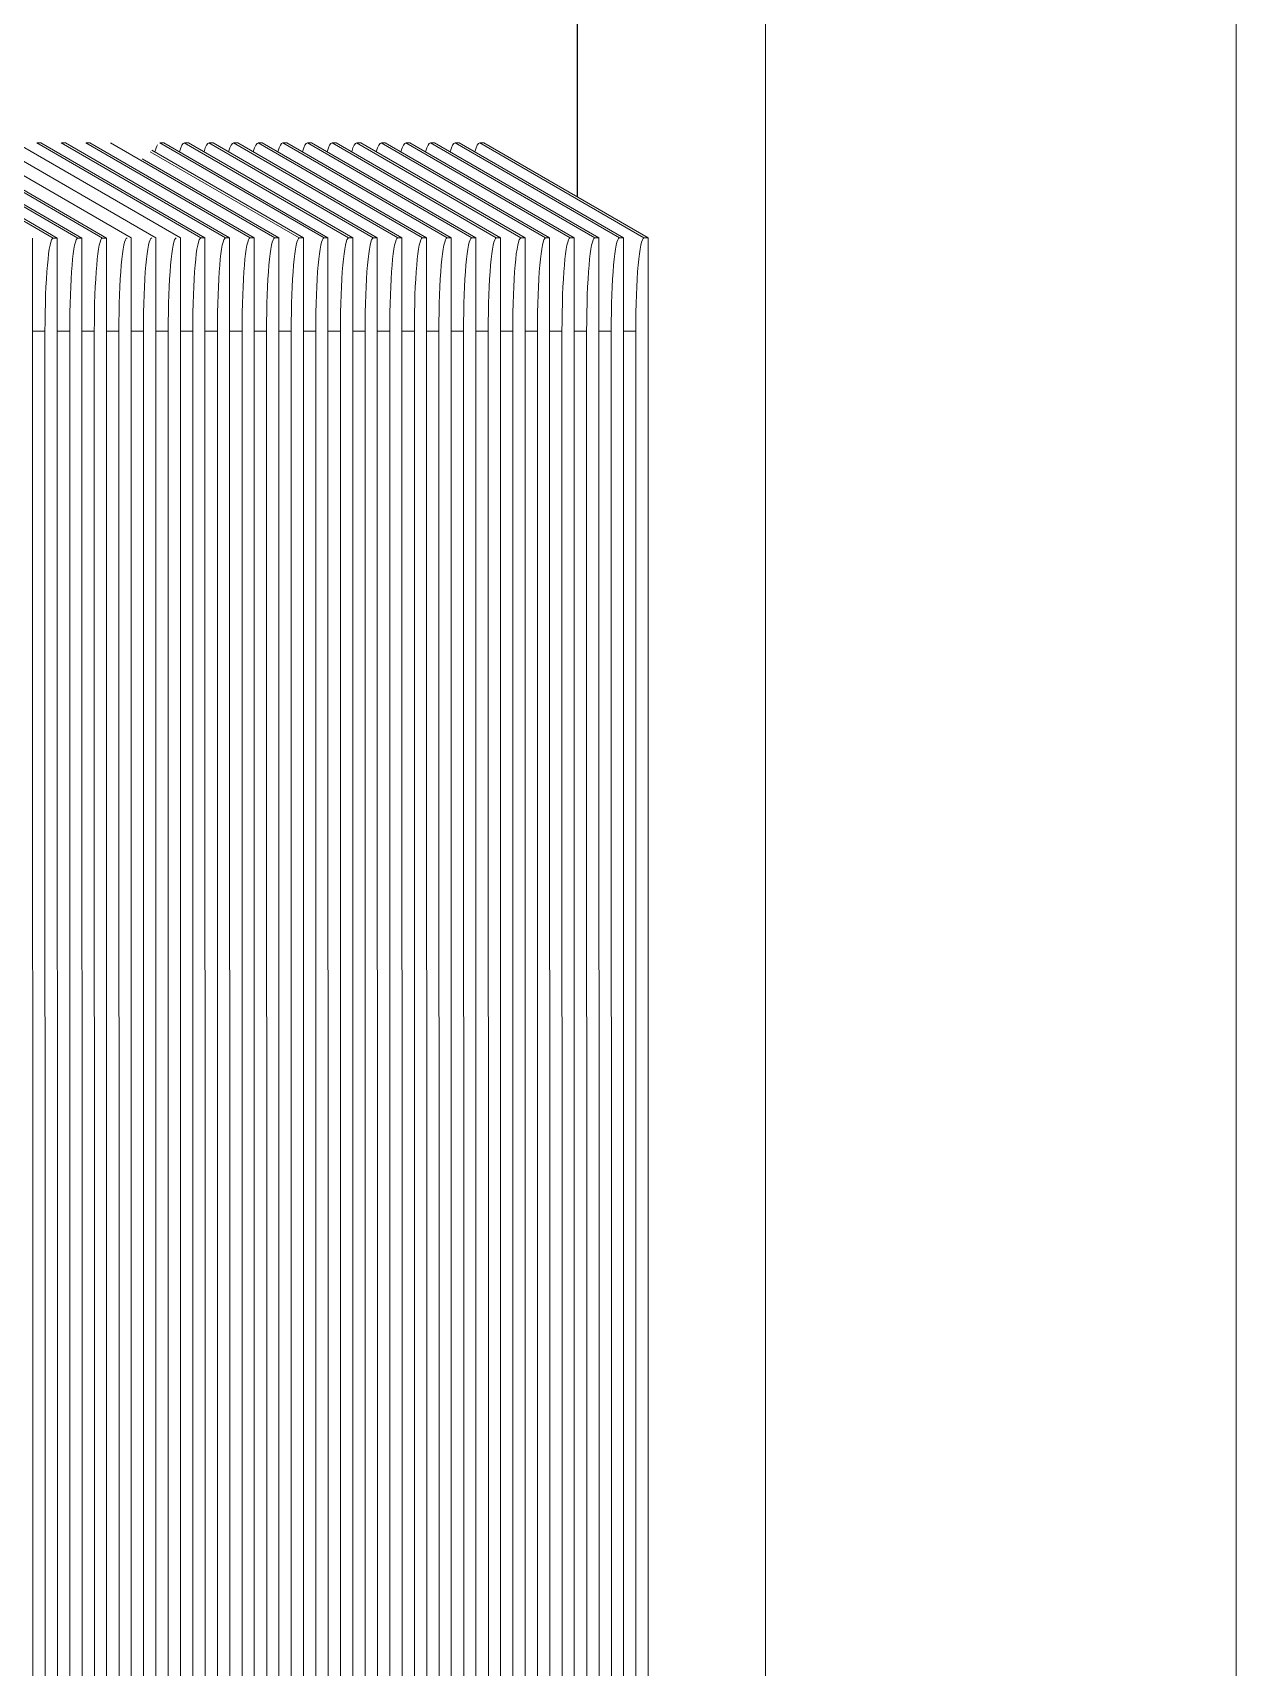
# Model space of a CAD drawing. Header units: millimetres. Extents: x -159872 to 386485, y -250577 to 158966.
# Drawn here: x 371138.6 to 371189.7, y 3021.8 to 3091.3 of the extents above; entities that cross this region are included whole.
import ezdxf

# ---------------------------------------------------------------- set-up
doc = ezdxf.new("R2010")
doc.units = ezdxf.units.MM
doc.layers.add('LDS-equipment-kitchen equipment', color=3, linetype='Continuous', lineweight=13)
doc.layers.add('TOPS', color=252, linetype='Continuous', lineweight=13)

# ---------------------------------------------------------------- blocks, each defined once
blk = doc.blocks.new('Group-335')
at = {"layer": 'LDS-equipment-kitchen equipment', "lineweight": 5}
for p, q in [((310488.208, 39566.427), (310488.21, 39541.827)), ((310488.208, 39566.427), (310488.21, 39541.827)), ((310488.211, 39566.428), (310488.214, 39541.822)), ((310488.211, 39566.428), (310488.214, 39541.822)), ((310465.941, 39540.083), (310458.963, 39544.125)), ((310465.941, 39540.083), (310458.963, 39544.125)), ((310466.117, 39540.083), (310459.138, 39544.125)), ((310466.117, 39540.083), (310459.138, 39544.125)), ((310466.985, 39540.083), (310460.01, 39544.126)), ((310466.985, 39540.083), (310460.01, 39544.126)), ((310467.161, 39540.083), (310460.182, 39544.126)), ((310467.161, 39540.083), (310460.182, 39544.126)), ((310468.032, 39540.083), (310461.054, 39544.126)), ((310468.032, 39540.083), (310461.054, 39544.126)), ((310468.205, 39540.083), (310461.229, 39544.126)), ((310468.205, 39540.083), (310461.229, 39544.126)), ((310469.252, 39540.084), (310462.273, 39544.126)), ((310469.252, 39540.084), (310462.273, 39544.126)), ((310470.299, 39540.084), (310463.321, 39544.126)), ((310470.299, 39540.084), (310463.321, 39544.126)), ((310471.346, 39540.084), (310464.368, 39544.126)), ((310471.346, 39540.084), (310464.368, 39544.126)), ((310472.218, 39540.084), (310465.24, 39544.126)), ((310472.218, 39540.084), (310465.24, 39544.126)), ((310465.245, 39544.126), (310465.418, 39544.126)), ((310465.245, 39544.126), (310465.418, 39544.126)), ((310472.39, 39540.084), (310465.412, 39544.126)), ((310472.39, 39540.084), (310465.412, 39544.126)), ((310473.262, 39540.084), (310466.283, 39544.126)), ((310473.262, 39540.084), (310466.283, 39544.126)), ((310466.289, 39544.126), (310466.465, 39544.126)), ((310466.289, 39544.126), (310466.465, 39544.126)), ((310473.438, 39540.084), (310466.459, 39544.126)), ((310473.438, 39540.084), (310466.459, 39544.126)), ((310474.309, 39540.084), (310467.331, 39544.126)), ((310474.309, 39540.084), (310467.331, 39544.126)), ((310467.336, 39544.126), (310467.509, 39544.126)), ((310467.336, 39544.126), (310467.509, 39544.126)), ((310474.482, 39540.084), (310467.503, 39544.126)), ((310474.482, 39540.084), (310467.503, 39544.126)), ((310475.353, 39540.084), (310468.375, 39544.126)), ((310475.353, 39540.084), (310468.375, 39544.126)), ((310477.448, 39540.084), (310470.466, 39544.126)), ((310477.448, 39540.084), (310470.466, 39544.126)), ((310470.471, 39544.126), (310470.647, 39544.127)), ((310470.471, 39544.126), (310470.647, 39544.127)), ((310477.617, 39540.084), (310470.642, 39544.127)), ((310477.617, 39540.084), (310470.642, 39544.127)), ((310478.491, 39540.084), (310471.513, 39544.127)), ((310478.491, 39540.084), (310471.513, 39544.127)), ((310471.518, 39544.127), (310471.695, 39544.127)), ((310471.518, 39544.127), (310471.695, 39544.127)), ((310478.667, 39540.084), (310471.689, 39544.127)), ((310478.667, 39540.084), (310471.689, 39544.127)), ((310479.539, 39540.084), (310472.56, 39544.127)), ((310479.539, 39540.084), (310472.56, 39544.127)), ((310472.565, 39544.127), (310472.738, 39544.127)), ((310472.565, 39544.127), (310472.738, 39544.127)), ((310479.711, 39540.084), (310472.733, 39544.127)), ((310479.711, 39540.084), (310472.733, 39544.127)), ((310480.579, 39540.085), (310473.604, 39544.127)), ((310480.579, 39540.085), (310473.604, 39544.127)), ((310473.609, 39544.127), (310473.786, 39544.127)), ((310473.609, 39544.127), (310473.786, 39544.127)), ((310480.759, 39540.085), (310473.78, 39544.127)), ((310480.759, 39540.085), (310473.78, 39544.127)), ((310481.63, 39540.085), (310474.652, 39544.127)), ((310481.63, 39540.085), (310474.652, 39544.127)), ((310474.657, 39544.127), (310474.83, 39544.127)), ((310474.657, 39544.127), (310474.83, 39544.127)), ((310481.806, 39540.085), (310474.824, 39544.127)), ((310481.806, 39540.085), (310474.824, 39544.127)), ((310482.674, 39540.085), (310475.696, 39544.127)), ((310482.674, 39540.085), (310475.696, 39544.127)), ((310475.701, 39544.127), (310475.877, 39544.127)), ((310475.701, 39544.127), (310475.877, 39544.127)), ((310482.85, 39540.085), (310475.871, 39544.127)), ((310482.85, 39540.085), (310475.871, 39544.127)), ((310483.722, 39540.085), (310476.743, 39544.127)), ((310483.722, 39540.085), (310476.743, 39544.127)), ((310476.748, 39544.127), (310476.924, 39544.127)), ((310476.748, 39544.127), (310476.924, 39544.127)), ((310483.894, 39540.085), (310476.919, 39544.127)), ((310483.894, 39540.085), (310476.919, 39544.127)), ((310484.768, 39540.085), (310477.79, 39544.127)), ((310484.768, 39540.085), (310477.79, 39544.127)), ((310477.795, 39544.127), (310477.968, 39544.127)), ((310477.795, 39544.127), (310477.968, 39544.127)), ((310484.941, 39540.085), (310477.963, 39544.127)), ((310484.941, 39540.085), (310477.963, 39544.127)), ((310485.812, 39540.085), (310478.834, 39544.127)), ((310485.812, 39540.085), (310478.834, 39544.127)), ((310478.836, 39544.127), (310479.016, 39544.127)), ((310478.836, 39544.127), (310479.016, 39544.127)), ((310485.988, 39540.085), (310479.01, 39544.127)), ((310485.988, 39540.085), (310479.01, 39544.127)), ((310486.856, 39540.085), (310479.881, 39544.127)), ((310486.856, 39540.085), (310479.881, 39544.127)), ((310479.886, 39544.127), (310480.059, 39544.127)), ((310479.886, 39544.127), (310480.059, 39544.127)), ((310487.032, 39540.085), (310480.053, 39544.127)), ((310487.032, 39540.085), (310480.053, 39544.127)), ((310487.904, 39540.085), (310480.925, 39544.127)), ((310487.904, 39540.085), (310480.925, 39544.127)), ((310480.93, 39544.127), (310481.107, 39544.127)), ((310480.93, 39544.127), (310481.107, 39544.127)), ((310488.076, 39540.085), (310481.101, 39544.127)), ((310488.076, 39540.085), (310481.101, 39544.127)), ((310488.951, 39540.085), (310481.973, 39544.128)), ((310488.951, 39540.085), (310481.973, 39544.128)), ((310481.978, 39544.128), (310482.15, 39544.128)), ((310481.978, 39544.128), (310482.15, 39544.128)), ((310489.127, 39540.085), (310482.145, 39544.128)), ((310489.127, 39540.085), (310482.145, 39544.128)), ((310489.999, 39540.085), (310483.017, 39544.128)), ((310489.999, 39540.085), (310483.017, 39544.128)), ((310483.022, 39544.128), (310483.198, 39544.128)), ((310483.022, 39544.128), (310483.198, 39544.128)), ((310490.171, 39540.085), (310483.192, 39544.128)), ((310490.171, 39540.085), (310483.192, 39544.128)), ((310491.042, 39540.086), (310484.064, 39544.128)), ((310491.042, 39540.086), (310484.064, 39544.128)), ((310484.069, 39544.128), (310484.245, 39544.128)), ((310484.069, 39544.128), (310484.245, 39544.128)), ((310491.218, 39540.086), (310484.24, 39544.128)), ((310491.218, 39540.086), (310484.24, 39544.128)), ((310475.529, 39540.084), (310469.722, 39543.445)), ((310475.529, 39540.084), (310469.722, 39543.445)), ((310476.397, 39540.084), (310470.064, 39543.752)), ((310476.397, 39540.084), (310470.064, 39543.752)), ((310476.576, 39540.084), (310470.134, 39543.816)), ((310476.576, 39540.084), (310470.134, 39543.816)), ((310465.069, 39540.083), (310465.078, 39443.164)), ((310465.069, 39540.083), (310465.078, 39443.164)), ((310465.941, 39540.083), (310466.117, 39540.083)), ((310465.941, 39540.083), (310466.117, 39540.083)), ((310466.117, 39540.083), (310466.126, 39443.164)), ((310466.117, 39540.083), (310466.126, 39443.164)), ((310466.985, 39540.083), (310467.161, 39540.083)), ((310466.985, 39540.083), (310467.161, 39540.083)), ((310467.161, 39540.083), (310467.17, 39443.164)), ((310467.161, 39540.083), (310467.17, 39443.164)), ((310468.032, 39540.083), (310468.209, 39540.083)), ((310468.032, 39540.083), (310468.209, 39540.083)), ((310468.205, 39540.083), (310468.213, 39443.164)), ((310468.205, 39540.083), (310468.213, 39443.164)), ((310469.252, 39540.084), (310469.261, 39443.164)), ((310469.252, 39540.084), (310469.261, 39443.164)), ((310470.299, 39540.084), (310470.308, 39443.164)), ((310470.299, 39540.084), (310470.308, 39443.164)), ((310471.346, 39540.084), (310471.355, 39443.164)), ((310471.346, 39540.084), (310471.355, 39443.164)), ((310472.218, 39540.084), (310472.391, 39540.084)), ((310472.218, 39540.084), (310472.391, 39540.084)), ((310472.39, 39540.084), (310472.399, 39443.164)), ((310472.39, 39540.084), (310472.399, 39443.164)), ((310473.262, 39540.084), (310473.438, 39540.084)), ((310473.262, 39540.084), (310473.438, 39540.084)), ((310473.438, 39540.084), (310473.447, 39443.165)), ((310473.438, 39540.084), (310473.447, 39443.165)), ((310474.309, 39540.084), (310474.482, 39540.084)), ((310474.309, 39540.084), (310474.482, 39540.084)), ((310474.482, 39540.084), (310474.49, 39443.165)), ((310474.482, 39540.084), (310474.49, 39443.165)), ((310475.353, 39540.084), (310475.529, 39540.084)), ((310475.353, 39540.084), (310475.529, 39540.084)), ((310475.529, 39540.084), (310475.538, 39443.165)), ((310475.529, 39540.084), (310475.538, 39443.165)), ((310476.397, 39540.084), (310476.577, 39540.084)), ((310476.397, 39540.084), (310476.577, 39540.084)), ((310476.576, 39540.084), (310476.585, 39443.165)), ((310476.576, 39540.084), (310476.585, 39443.165)), ((310477.448, 39540.084), (310477.62, 39540.084)), ((310477.448, 39540.084), (310477.62, 39540.084)), ((310477.617, 39540.084), (310477.626, 39443.165)), ((310477.617, 39540.084), (310477.626, 39443.165)), ((310478.491, 39540.084), (310478.668, 39540.084)), ((310478.491, 39540.084), (310478.668, 39540.084)), ((310478.667, 39540.084), (310478.676, 39443.165)), ((310478.667, 39540.084), (310478.676, 39443.165)), ((310479.539, 39540.084), (310479.712, 39540.084)), ((310479.539, 39540.084), (310479.712, 39540.084)), ((310479.711, 39540.084), (310479.72, 39443.165)), ((310479.711, 39540.084), (310479.72, 39443.165)), ((310480.579, 39540.085), (310480.759, 39540.085)), ((310480.579, 39540.085), (310480.759, 39540.085)), ((310480.759, 39540.085), (310480.767, 39443.165)), ((310480.759, 39540.085), (310480.767, 39443.165)), ((310481.63, 39540.085), (310481.806, 39540.085)), ((310481.63, 39540.085), (310481.806, 39540.085)), ((310481.806, 39540.085), (310481.815, 39443.165)), ((310481.806, 39540.085), (310481.815, 39443.165)), ((310482.674, 39540.085), (310482.85, 39540.085)), ((310482.674, 39540.085), (310482.85, 39540.085)), ((310482.85, 39540.085), (310482.859, 39443.165)), ((310482.85, 39540.085), (310482.859, 39443.165)), ((310483.722, 39540.085), (310483.898, 39540.085)), ((310483.722, 39540.085), (310483.898, 39540.085)), ((310483.894, 39540.085), (310483.903, 39443.165)), ((310483.894, 39540.085), (310483.903, 39443.165)), ((310484.768, 39540.085), (310484.941, 39540.085)), ((310484.768, 39540.085), (310484.941, 39540.085)), ((310484.941, 39540.085), (310484.95, 39443.166)), ((310484.941, 39540.085), (310484.95, 39443.166)), ((310485.812, 39540.085), (310485.989, 39540.085)), ((310485.812, 39540.085), (310485.989, 39540.085)), ((310485.988, 39540.085), (310485.997, 39443.166)), ((310485.988, 39540.085), (310485.997, 39443.166)), ((310486.856, 39540.085), (310487.033, 39540.085)), ((310486.856, 39540.085), (310487.033, 39540.085)), ((310487.032, 39540.085), (310487.041, 39443.166)), ((310487.032, 39540.085), (310487.041, 39443.166)), ((310487.904, 39540.085), (310488.08, 39540.085)), ((310487.904, 39540.085), (310488.08, 39540.085)), ((310488.076, 39540.085), (310488.085, 39443.166)), ((310488.076, 39540.085), (310488.085, 39443.166)), ((310488.951, 39540.085), (310489.127, 39540.085)), ((310488.951, 39540.085), (310489.127, 39540.085)), ((310489.127, 39540.085), (310489.136, 39443.166)), ((310489.127, 39540.085), (310489.136, 39443.166)), ((310489.999, 39540.085), (310490.171, 39540.085)), ((310489.999, 39540.085), (310490.171, 39540.085)), ((310490.171, 39540.085), (310490.18, 39443.166)), ((310490.171, 39540.085), (310490.18, 39443.166)), ((310491.042, 39540.086), (310491.219, 39540.086)), ((310491.042, 39540.086), (310491.219, 39540.086)), ((310491.218, 39540.086), (310491.227, 39443.166)), ((310491.218, 39540.086), (310491.227, 39443.166)), ((310465.593, 39536.123), (310465.071, 39536.123)), ((310465.593, 39536.123), (310465.071, 39536.123)), ((310465.602, 39447.125), (310465.593, 39536.125)), ((310465.602, 39447.125), (310465.593, 39536.125)), ((310466.644, 39536.123), (310466.118, 39536.123)), ((310466.644, 39536.123), (310466.118, 39536.123)), ((310466.652, 39447.125), (310466.644, 39536.125)), ((310466.652, 39447.125), (310466.644, 39536.125)), ((310467.688, 39536.123), (310467.162, 39536.123)), ((310467.688, 39536.123), (310467.162, 39536.123)), ((310467.696, 39447.125), (310467.688, 39536.125)), ((310467.696, 39447.125), (310467.688, 39536.125)), ((310468.735, 39536.123), (310468.21, 39536.123)), ((310468.735, 39536.123), (310468.21, 39536.123)), ((310468.744, 39447.125), (310468.735, 39536.125)), ((310468.744, 39447.125), (310468.735, 39536.125)), ((310469.776, 39536.124), (310469.257, 39536.123)), ((310469.776, 39536.124), (310469.257, 39536.123)), ((310469.784, 39447.126), (310469.776, 39536.125)), ((310469.784, 39447.126), (310469.776, 39536.125)), ((310470.827, 39536.124), (310470.301, 39536.124)), ((310470.827, 39536.124), (310470.301, 39536.124)), ((310470.835, 39447.126), (310470.827, 39536.125)), ((310470.835, 39447.126), (310470.827, 39536.125)), ((310471.87, 39536.124), (310471.348, 39536.124)), ((310471.87, 39536.124), (310471.348, 39536.124)), ((310471.879, 39447.126), (310471.87, 39536.125)), ((310471.879, 39447.126), (310471.87, 39536.125)), ((310472.918, 39536.124), (310472.392, 39536.124)), ((310472.918, 39536.124), (310472.392, 39536.124)), ((310472.926, 39447.126), (310472.918, 39536.125)), ((310472.926, 39447.126), (310472.918, 39536.125)), ((310473.965, 39536.124), (310473.439, 39536.124)), ((310473.965, 39536.124), (310473.439, 39536.124)), ((310473.973, 39447.126), (310473.965, 39536.125)), ((310473.973, 39447.126), (310473.965, 39536.125)), ((310475.009, 39536.124), (310474.483, 39536.124)), ((310475.009, 39536.124), (310474.483, 39536.124)), ((310475.017, 39447.126), (310475.009, 39536.125)), ((310475.017, 39447.126), (310475.009, 39536.125)), ((310476.053, 39536.124), (310475.53, 39536.124)), ((310476.053, 39536.124), (310475.53, 39536.124)), ((310476.061, 39447.126), (310476.053, 39536.125)), ((310476.061, 39447.126), (310476.053, 39536.125)), ((310477.1, 39536.124), (310476.578, 39536.124)), ((310477.1, 39536.124), (310476.578, 39536.124)), ((310477.108, 39447.126), (310477.1, 39536.126)), ((310477.108, 39447.126), (310477.1, 39536.126)), ((310478.147, 39536.124), (310477.622, 39536.124)), ((310478.147, 39536.124), (310477.622, 39536.124)), ((310478.156, 39447.126), (310478.147, 39536.126)), ((310478.156, 39447.126), (310478.147, 39536.126)), ((310479.195, 39536.124), (310478.669, 39536.124)), ((310479.195, 39536.124), (310478.669, 39536.124)), ((310479.203, 39447.126), (310479.195, 39536.126)), ((310479.203, 39447.126), (310479.195, 39536.126)), ((310480.239, 39536.124), (310479.713, 39536.124)), ((310480.239, 39536.124), (310479.713, 39536.124)), ((310480.247, 39447.126), (310480.239, 39536.126)), ((310480.247, 39447.126), (310480.239, 39536.126)), ((310481.286, 39536.125), (310480.76, 39536.125)), ((310481.286, 39536.125), (310480.76, 39536.125)), ((310481.294, 39447.127), (310481.286, 39536.126)), ((310481.294, 39447.127), (310481.286, 39536.126)), ((310482.33, 39536.125), (310481.808, 39536.125)), ((310482.33, 39536.125), (310481.808, 39536.125)), ((310482.338, 39447.127), (310482.33, 39536.126)), ((310482.338, 39447.127), (310482.33, 39536.126)), ((310483.377, 39536.125), (310482.851, 39536.125)), ((310483.377, 39536.125), (310482.851, 39536.125)), ((310483.385, 39447.127), (310483.377, 39536.126)), ((310483.385, 39447.127), (310483.377, 39536.126)), ((310484.425, 39536.125), (310483.899, 39536.125)), ((310484.425, 39536.125), (310483.899, 39536.125)), ((310484.433, 39447.127), (310484.425, 39536.126)), ((310484.433, 39447.127), (310484.425, 39536.126)), ((310485.465, 39536.125), (310484.943, 39536.125)), ((310485.465, 39536.125), (310484.943, 39536.125)), ((310485.473, 39447.127), (310485.465, 39536.126)), ((310485.473, 39447.127), (310485.465, 39536.126)), ((310486.516, 39536.125), (310485.99, 39536.125)), ((310486.516, 39536.125), (310485.99, 39536.125)), ((310486.524, 39447.127), (310486.516, 39536.126)), ((310486.524, 39447.127), (310486.516, 39536.126)), ((310487.559, 39536.125), (310487.034, 39536.125)), ((310487.559, 39536.125), (310487.034, 39536.125)), ((310487.568, 39447.127), (310487.559, 39536.127)), ((310487.568, 39447.127), (310487.559, 39536.127)), ((310488.607, 39536.125), (310488.081, 39536.125)), ((310488.607, 39536.125), (310488.081, 39536.125)), ((310488.615, 39447.127), (310488.607, 39536.127)), ((310488.615, 39447.127), (310488.607, 39536.127)), ((310489.651, 39536.125), (310489.129, 39536.125)), ((310489.651, 39536.125), (310489.129, 39536.125)), ((310489.659, 39447.127), (310489.651, 39536.127)), ((310489.659, 39447.127), (310489.651, 39536.127)), ((310490.695, 39536.125), (310490.172, 39536.125)), ((310490.695, 39536.125), (310490.172, 39536.125)), ((310490.703, 39447.127), (310490.695, 39536.127)), ((310490.703, 39447.127), (310490.695, 39536.127))]:
    blk.add_line(p, q, dxfattribs=at)
at = {"layer": 'LDS-equipment-kitchen equipment', "lineweight": 5, "transparency": 33554687}
for points in [[(310470.261, 39543.744), (310470.296, 39543.878), (310470.335, 39543.973), (310470.367, 39544.037)], [(310470.261, 39543.744), (310470.296, 39543.878), (310470.335, 39543.973), (310470.367, 39544.037)], [(310471.305, 39543.744), (310471.375, 39543.998), (310471.446, 39544.125), (310471.52, 39544.125)], [(310471.305, 39543.744), (310471.375, 39543.998), (310471.446, 39544.125), (310471.52, 39544.125)], [(310472.352, 39543.744), (310472.422, 39543.998), (310472.489, 39544.125), (310472.567, 39544.125)], [(310472.352, 39543.744), (310472.422, 39543.998), (310472.489, 39544.125), (310472.567, 39544.125)], [(310473.393, 39543.744), (310473.467, 39543.998), (310473.534, 39544.125), (310473.611, 39544.125)], [(310473.393, 39543.744), (310473.467, 39543.998), (310473.534, 39544.125), (310473.611, 39544.125)], [(310474.44, 39543.744), (310474.514, 39543.998), (310474.581, 39544.125), (310474.658, 39544.125)], [(310474.44, 39543.744), (310474.514, 39543.998), (310474.581, 39544.125), (310474.658, 39544.125)], [(310475.491, 39543.745), (310475.561, 39543.999), (310475.625, 39544.125), (310475.702, 39544.125)], [(310475.491, 39543.745), (310475.561, 39543.999), (310475.625, 39544.125), (310475.702, 39544.125)], [(310476.534, 39543.745), (310476.605, 39543.999), (310476.672, 39544.126), (310476.749, 39544.126)], [(310476.534, 39543.745), (310476.605, 39543.999), (310476.672, 39544.126), (310476.749, 39544.126)], [(310477.582, 39543.745), (310477.652, 39543.999), (310477.723, 39544.126), (310477.797, 39544.126)], [(310477.582, 39543.745), (310477.652, 39543.999), (310477.723, 39544.126), (310477.797, 39544.126)], [(310478.626, 39543.745), (310478.696, 39543.999), (310478.767, 39544.126), (310478.841, 39544.126)], [(310478.626, 39543.745), (310478.696, 39543.999), (310478.767, 39544.126), (310478.841, 39544.126)], [(310479.67, 39543.745), (310479.744, 39543.999), (310479.811, 39544.126), (310479.888, 39544.126)], [(310479.67, 39543.745), (310479.744, 39543.999), (310479.811, 39544.126), (310479.888, 39544.126)], [(310480.717, 39543.745), (310480.787, 39543.999), (310480.854, 39544.126), (310480.932, 39544.126)], [(310480.717, 39543.745), (310480.787, 39543.999), (310480.854, 39544.126), (310480.932, 39544.126)], [(310481.764, 39543.745), (310481.835, 39543.999), (310481.902, 39544.126), (310481.979, 39544.126)], [(310481.764, 39543.745), (310481.835, 39543.999), (310481.902, 39544.126), (310481.979, 39544.126)], [(310482.811, 39543.745), (310482.882, 39543.999), (310482.945, 39544.126), (310483.023, 39544.126)], [(310482.811, 39543.745), (310482.882, 39543.999), (310482.945, 39544.126), (310483.023, 39544.126)], [(310483.855, 39543.745), (310483.926, 39543.999), (310483.996, 39544.126), (310484.07, 39544.126)], [(310483.855, 39543.745), (310483.926, 39543.999), (310483.996, 39544.126), (310484.07, 39544.126)], [(310465.593, 39536.123), (310465.593, 39538.31), (310465.752, 39540.085), (310465.942, 39540.085)], [(310465.593, 39536.123), (310465.593, 39538.31), (310465.752, 39540.085), (310465.942, 39540.085)], [(310466.644, 39536.123), (310466.644, 39538.31), (310466.795, 39540.085), (310466.989, 39540.085)], [(310466.644, 39536.123), (310466.644, 39538.31), (310466.795, 39540.085), (310466.989, 39540.085)], [(310467.688, 39536.123), (310467.688, 39538.311), (310467.843, 39540.085), (310468.033, 39540.085)], [(310467.688, 39536.123), (310467.688, 39538.311), (310467.843, 39540.085), (310468.033, 39540.085)], [(310468.735, 39536.123), (310468.735, 39538.311), (310468.887, 39540.085), (310469.081, 39540.085)], [(310468.735, 39536.123), (310468.735, 39538.311), (310468.887, 39540.085), (310469.081, 39540.085)], [(310469.776, 39536.124), (310469.775, 39538.311), (310469.934, 39540.085), (310470.128, 39540.085)], [(310469.776, 39536.124), (310469.775, 39538.311), (310469.934, 39540.085), (310470.128, 39540.085)], [(310470.827, 39536.124), (310470.826, 39538.311), (310470.981, 39540.085), (310471.172, 39540.085)], [(310470.827, 39536.124), (310470.826, 39538.311), (310470.981, 39540.085), (310471.172, 39540.085)], [(310471.87, 39536.124), (310471.87, 39538.311), (310472.022, 39540.085), (310472.219, 39540.085)], [(310471.87, 39536.124), (310471.87, 39538.311), (310472.022, 39540.085), (310472.219, 39540.085)], [(310472.918, 39536.124), (310472.918, 39538.311), (310473.069, 39540.085), (310473.263, 39540.086)], [(310472.918, 39536.124), (310472.918, 39538.311), (310473.069, 39540.085), (310473.263, 39540.086)], [(310473.965, 39536.124), (310473.965, 39538.311), (310474.12, 39540.086), (310474.31, 39540.086)], [(310473.965, 39536.124), (310473.965, 39538.311), (310474.12, 39540.086), (310474.31, 39540.086)], [(310475.009, 39536.124), (310475.009, 39538.311), (310475.163, 39540.086), (310475.354, 39540.086)], [(310475.009, 39536.124), (310475.009, 39538.311), (310475.163, 39540.086), (310475.354, 39540.086)], [(310476.053, 39536.124), (310476.052, 39538.311), (310476.211, 39540.086), (310476.402, 39540.086)], [(310476.053, 39536.124), (310476.052, 39538.311), (310476.211, 39540.086), (310476.402, 39540.086)], [(310477.1, 39536.124), (310477.1, 39538.311), (310477.251, 39540.086), (310477.449, 39540.086)], [(310477.1, 39536.124), (310477.1, 39538.311), (310477.251, 39540.086), (310477.449, 39540.086)], [(310478.147, 39536.124), (310478.147, 39538.312), (310478.302, 39540.086), (310478.493, 39540.086)], [(310478.147, 39536.124), (310478.147, 39538.312), (310478.302, 39540.086), (310478.493, 39540.086)], [(310479.195, 39536.124), (310479.195, 39538.312), (310479.346, 39540.086), (310479.54, 39540.086)], [(310479.195, 39536.124), (310479.195, 39538.312), (310479.346, 39540.086), (310479.54, 39540.086)], [(310480.239, 39536.124), (310480.239, 39538.312), (310480.394, 39540.086), (310480.584, 39540.086)], [(310480.239, 39536.124), (310480.239, 39538.312), (310480.394, 39540.086), (310480.584, 39540.086)], [(310481.286, 39536.125), (310481.286, 39538.312), (310481.441, 39540.086), (310481.631, 39540.086)], [(310481.286, 39536.125), (310481.286, 39538.312), (310481.441, 39540.086), (310481.631, 39540.086)], [(310482.33, 39536.125), (310482.33, 39538.312), (310482.485, 39540.086), (310482.679, 39540.086)], [(310482.33, 39536.125), (310482.33, 39538.312), (310482.485, 39540.086), (310482.679, 39540.086)], [(310483.377, 39536.125), (310483.377, 39538.312), (310483.528, 39540.086), (310483.722, 39540.086)], [(310483.377, 39536.125), (310483.377, 39538.312), (310483.528, 39540.086), (310483.722, 39540.086)], [(310484.425, 39536.125), (310484.424, 39538.312), (310484.576, 39540.087), (310484.77, 39540.087)], [(310484.425, 39536.125), (310484.424, 39538.312), (310484.576, 39540.087), (310484.77, 39540.087)], [(310485.465, 39536.125), (310485.465, 39538.312), (310485.623, 39540.087), (310485.814, 39540.087)], [(310485.465, 39536.125), (310485.465, 39538.312), (310485.623, 39540.087), (310485.814, 39540.087)], [(310486.516, 39536.125), (310486.516, 39538.312), (310486.671, 39540.087), (310486.861, 39540.087)], [(310486.516, 39536.125), (310486.516, 39538.312), (310486.671, 39540.087), (310486.861, 39540.087)], [(310487.559, 39536.125), (310487.559, 39538.312), (310487.714, 39540.087), (310487.905, 39540.087)], [(310487.559, 39536.125), (310487.559, 39538.312), (310487.714, 39540.087), (310487.905, 39540.087)], [(310488.607, 39536.125), (310488.607, 39538.312), (310488.762, 39540.087), (310488.952, 39540.087)], [(310488.607, 39536.125), (310488.607, 39538.312), (310488.762, 39540.087), (310488.952, 39540.087)], [(310489.651, 39536.125), (310489.651, 39538.313), (310489.805, 39540.087), (310490, 39540.087)], [(310489.651, 39536.125), (310489.651, 39538.313), (310489.805, 39540.087), (310490, 39540.087)], [(310490.695, 39536.125), (310490.694, 39538.313), (310490.853, 39540.087), (310491.044, 39540.087)], [(310490.695, 39536.125), (310490.694, 39538.313), (310490.853, 39540.087), (310491.044, 39540.087)]]:
    blk.add_open_spline(points, degree=3, dxfattribs=at)
blk = doc.blocks.new('Group-337')
at = {"layer": 'TOPS', "lineweight": 5}
for p, q in [((310516.21, 39297.414), (310516.21, 40297.414)), ((310496.21, 39317.414), (310496.21, 40237.414))]:
    blk.add_line(p, q, dxfattribs=at)
at = {"layer": 'LDS-equipment-kitchen equipment'}
blk.add_blockref('Group-335', (0, 0), dxfattribs=at)
blk = doc.blocks.new('Group-338')
at = {"layer": 'LDS-equipment-kitchen equipment'}
blk.add_blockref('Group-337', (0, 0), dxfattribs=at)

msp = doc.modelspace()

# ---------------------------------------------------------------- block references
at = {"layer": 'LDS-equipment-kitchen equipment', "color": 7}
msp.add_blockref('Group-338', (60673.51323, -36457.51522), dxfattribs=at)

doc.saveas('drawing.dxf')
